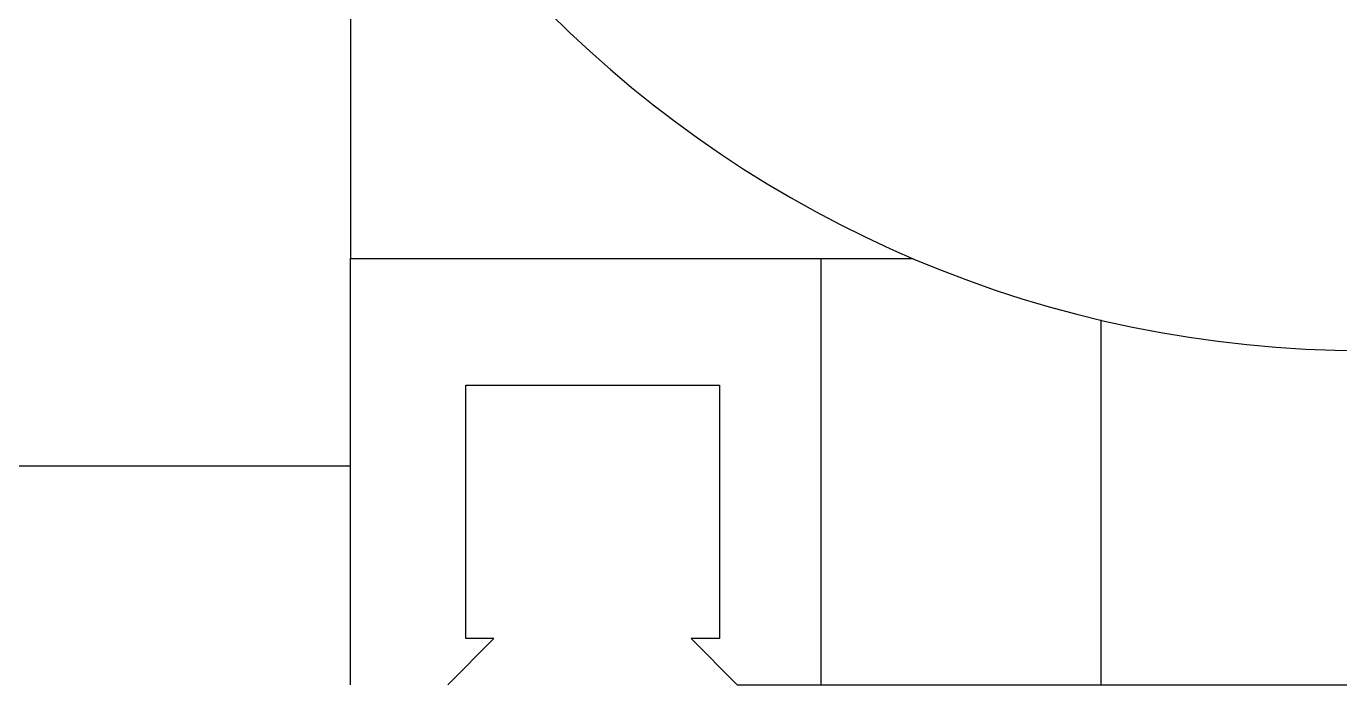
# Model space of a CAD drawing. Header units: millimetres. Extents: x 256 to 2599, y 626 to 1192.
# Drawn here: x 1899.34 to 1903.851, y 1048.512 to 1050.774 of the extents above; entities that cross this region are included whole.
import ezdxf

# ---------------------------------------------------------------- set-up
doc = ezdxf.new("R2010")
doc.units = ezdxf.units.MM
for name, color, linetype in [('MAIN-1', 7, 'Continuous'), ('MAIN-2', 7, 'Continuous'), ('Tag', 7, 'Continuous')]:
    doc.layers.add(name, color=color, linetype=linetype)

msp = doc.modelspace()

# ---------------------------------------------------------------- linework, layer by layer
at = {"layer": 'MAIN-1'}
for p, q in [((1900.4538, 1051.7379), (1900.4538, 1049.9764)), ((1900.4538, 1048.5118), (1900.4538, 1049.9764)), ((1900.4538, 1049.9764), (1902.3858, 1049.9764)), ((1902.0688, 1049.9764), (1902.0688, 1048.5118)), ((1900.8496, 1049.541), (1901.7205, 1049.541)), ((1900.8496, 1048.6701), (1900.8496, 1049.541)), ((1901.7205, 1049.541), (1901.7205, 1048.6701)), ((1896.9705, 1049.2639), (1900.4538, 1049.2639)), ((1900.788, 1048.5118), (1900.9464, 1048.6701)), ((1900.9464, 1048.6701), (1900.8496, 1048.6701)), ((1901.6237, 1048.6701), (1901.7821, 1048.5118)), ((1901.7205, 1048.6701), (1901.6237, 1048.6701))]:
    msp.add_line(p, q, dxfattribs=at)
at = {"layer": 'MAIN-2'}
for p, q in [((1900.4538, 1049.9764), (1900.4538, 1049.9764)), ((1900.4538, 1049.9764), (1900.4538, 1049.9764)), ((1902.0688, 1049.9764), (1902.0688, 1049.9764)), ((1902.0688, 1049.9764), (1902.0688, 1049.9764)), ((1903.031, 1049.7648), (1903.031, 1048.5118)), ((1900.8496, 1049.541), (1900.8496, 1049.541)), ((1901.7205, 1049.541), (1901.7205, 1049.541)), ((1900.8496, 1048.6701), (1900.8496, 1048.6701)), ((1900.9464, 1048.6701), (1900.9464, 1048.6701)), ((1901.6237, 1048.6701), (1901.6237, 1048.6701)), ((1901.7205, 1048.6701), (1901.7205, 1048.6701))]:
    msp.add_line(p, q, dxfattribs=at)
msp.add_arc((1903.9371, 1053.618), 3.9583, 180, 360, dxfattribs=at)
at = {"layer": 'Tag'}
msp.add_line((1901.7821, 1048.5118), (1906.1537, 1048.5118), dxfattribs=at)

doc.saveas('drawing.dxf')
